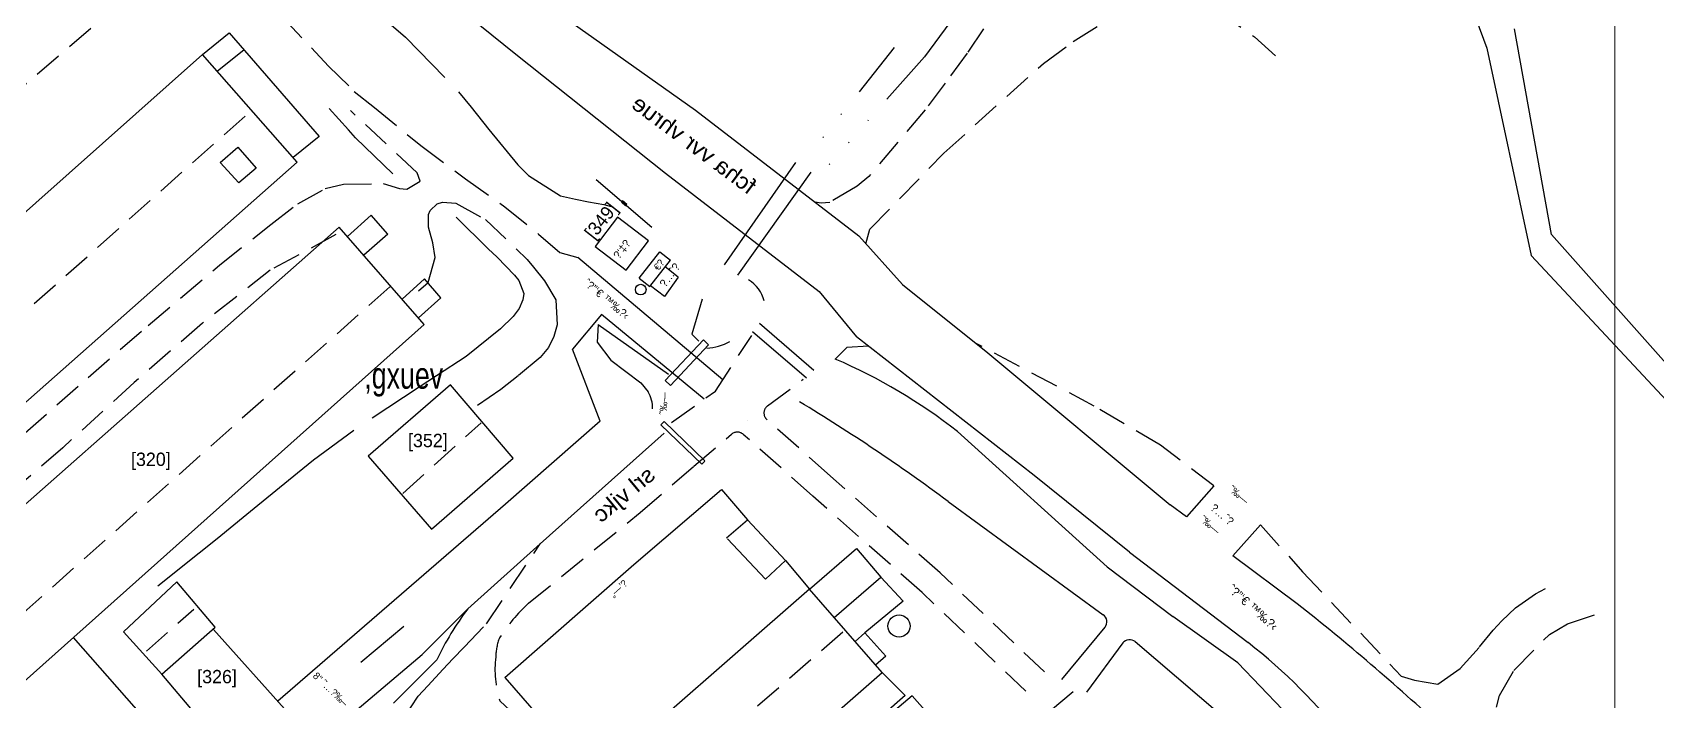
# Model space of a CAD drawing. Header units: millimetres. Extents: x 206768 to 208678, y 737854 to 739416.
# Drawn here: x 207853.4 to 208036.1, y 738189.9 to 738265.2 of the extents above; entities that cross this region are included whole.
import ezdxf
from ezdxf.enums import TextEntityAlignment as Align

# ---------------------------------------------------------------- set-up
doc = ezdxf.new("R2010")
doc.units = ezdxf.units.MM
doc.header["$LTSCALE"] = 0.5
doc.linetypes.add('DIVIDE', pattern=[31.75, 12.7, -6.35, 0, -6.35, 0, -6.35])
doc.linetypes.add('HIDDEN', pattern=[9.524999999999999, 6.35, -3.175])
doc.layers.get('0').update_dxf_attribs({"color": 2})
for name, color, linetype in [('1BATIM', 6, 'Continuous'), ('1GADA', 14, 'Continuous'), ('H-AGRO', 6, 'Continuous'), ('H-MIGDAL', 6, 'Continuous'), ('H-MIVNE', 6, 'Continuous'), ('H-ROOF', 6, 'HIDDEN'), ('H-SCHACHA', 6, 'Continuous'), ('MISPAR', 1, 'Continuous'), ('TEXT', 7, 'Continuous'), ('W-CANAL', 7, 'DIVIDE'), ('W-PIPE', 7, 'Continuous')]:
    doc.layers.add(name, color=color, linetype=linetype)
for name, color, linetype, lineweight in [('1COVER', 7, 'Continuous', 25), ('1DIRT-ROAD', 30, 'HIDDEN', 25), ('1KAV-ASFLT', 7, 'Continuous', 25), ('1PRAT', 12, 'Continuous', 25), ('A-NOTE', 82, 'Continuous', 9), ('R-ROAD', 7, 'Continuous', 25), ('rehovot', 7, 'Continuous', 40)]:
    doc.layers.add(name, color=color, linetype=linetype, lineweight=lineweight)
doc.layers.add('help', color=2, linetype='Continuous', lineweight=9, plot=False)
doc.styles.add('ESD', font='HEBTXT')
doc.styles.add('NR1', font='narkism$.shx')
doc.styles.add('REHOV-BIG', font='gil1.shx', dxfattribs={"height": 1.8})
doc.styles.add('TRHEBTXT', font='hebtxt')

# ---------------------------------------------------------------- blocks, each defined once
blk = doc.blocks.new('ANOT0')
at = {"style": 'TRHEBTXT', "flags": 8}
blk.add_attdef('TEXT', text='', height=1.6, dxfattribs=at).set_placement((0, -1.155555555555556), align=Align.TOP_CENTER)
blk = doc.blocks.new('TR_LOT')
at = {"flags": 8}
blk.add_attdef('LOT', text='', height=3, dxfattribs=at).set_placement((0, 0), align=Align.MIDDLE_CENTER)
blk = doc.blocks.new('ANOT200')
at = {"style": 'TRHEBTXT', "flags": 8}
blk.add_attdef('TEXT', text='', height=1.8, dxfattribs=at).set_placement((0, 0), align=Align.MIDDLE_CENTER)
blk = doc.blocks.new('ANOT203')
at = {"style": 'TRHEBTXT', "flags": 8}
blk.add_attdef('TEXT', text='', height=1.8, dxfattribs=at).set_placement((0, 0), align=Align.MIDDLE_CENTER)
blk = doc.blocks.new('ANOT10')
at = {"style": 'TRHEBTXT', "flags": 8}
blk.add_attdef('TEXT', text='', height=1.6, dxfattribs=at).set_placement((0, -1.155555555555556), align=Align.TOP_CENTER)
blk = doc.blocks.new('PIPE-1')
for p, q in [((0.7495712233940139, 0.1998856595600955), (-0.7495712233940139, 0.1998856595600955)), ((0.7495712233940139, 0.1499142446555197), (-0.7495712233940139, 0.1499142446555197)), ((0.7495712233940139, 0.09994282980915159), (-0.7495712233940139, 0.09994282980915159)), ((0.7495712233940139, 0.04997141490457579), (-0.7495712233940139, 0.04997141490457579)), ((0.7495712233940139, 0), (-0.7495712233940139, 0)), ((0.7495712233940139, -0.04997141490457579), (-0.7495712233940139, -0.04997141490457579)), ((0.7495712233940139, -0.09994282980915159), (-0.7495712233940139, -0.09994282980915159)), ((0.7495712233940139, -0.1499142446555197), (-0.7495712233940139, -0.1499142446555197)), ((0.7495712233940139, -0.1998856595600955), (-0.7495712233940139, -0.1998856595600955))]:
    blk.add_line(p, q)
blk.add_lwpolyline([(-0.7495712233940139, -0.2498570744646713), (0.7495712233940139, -0.2498570744646713), (0.7495712233940139, 0.2498570744646713), (-0.7495712233940139, 0.2498570744646713)], close=True)

msp = doc.modelspace()

# ---------------------------------------------------------------- linework, layer by layer
at = {"layer": '1BATIM'}
for p, q in [((207931.41, 738208.34), (207933.76, 738210.36)), ((207933.76, 738210.36), (207938.03, 738205.8)), ((207931.500079587, 738208.2438025957), (207935.7700795869, 738203.6838025956)), ((207938.03, 738205.8), (207935.7700795869, 738203.6838025956)), ((207940.75, 738202.56), (207946, 738207.13)), ((207946, 738207.13), (207948.76, 738203.9299999999)), ((207943.5080132439, 738199.3885196788), (207948.76, 738203.9299999999)), ((207946.97, 738197.65), (207945.8520898835, 738196.6777529356)), ((207946.97, 738197.65), (207949.31, 738195.02)), ((207949.31, 738195.02), (207948.14, 738194.04))]:
    msp.add_line(p, q, dxfattribs=at)
at = {"layer": '1COVER'}
for p, q in [((207891.457539065, 738244.6304353907), (207888.7608345753, 738242.2454182921)), ((207893.2992082158, 738242.5212719748), (207891.457539065, 738244.6304353907)), ((207893.2992082158, 738242.5212719748), (207890.602503726, 738240.1362548762)), ((207894.9104937262, 738235.20254846), (207897.4471961351, 738237.4667291236)), ((207899.2889375999, 738235.35748289), (207897.4471961351, 738237.4667291236)), ((207896.7522351911, 738233.0933022263), (207899.2889375999, 738235.35748289)), ((207986.21, 738214.2), (207983.14, 738210.71)), ((207988.34, 738206.33), (207991.44, 738209.81))]:
    msp.add_line(p, q, dxfattribs=at)
at = {"layer": '1DIRT-ROAD'}
for p, q in [((207930.16, 738224.85), (207934.25, 738231.12)), ((207936.0132878485, 738223.1884198422), (207940.03, 738226.1799999999)), ((207925.21, 738221.33), (207930.16, 738224.85)), ((207933.8, 738221.54), (207933.8, 738221.54)), ((207943.0842938961, 738215.2931159277), (207935.9461870568, 738221.6390565187)), ((207927.73, 738216.42), (207931.9795693042, 738220.004480204)), ((207941.0957061114, 738213.0468840387), (207933.2887450922, 738219.9874513271)), ((207921.69, 738211.19), (207927.73, 738216.42)), ((207955.426320997, 738204.4125129728), (207943.0842938961, 738215.2931159277)), ((207953.3993074592, 738202.2001568307), (207941.0957061114, 738213.0468840387)), ((207909.13, 738200.99), (207921.69, 738211.19)), ((207967.1443203114, 738193.256361585), (207955.4404446161, 738204.3995725757)), ((207965.0756796885, 738191.083638415), (207953.4134310783, 738202.1872164336)), ((207905.92, 738190.02), (207915.06, 738181.42))]:
    msp.add_line(p, q, dxfattribs=at)
for points in [[(207868.8, 738268.5), (207863.79, 738268.33), (207859.91, 738265.64), (207851.51, 738258.45), (207850, 738256.9750683059)], [(207947.0811482799, 738241.4248772241), (207947.52, 738243.05), (207955.84, 738251.61), (207967.03, 738261.69), (207970.39, 738264.17), (207974.37, 738266.65), (207978.36, 738268.22), (207982.78, 738268.74), (207985.56, 738268.24), (207986.68, 738267.64), (207990.77, 738264.69), (207994.03, 738261.8)], [(207881.47, 738266.91), (207886.66, 738261.42), (207889.54, 738258.57), (207891.82, 738256.75), (207897.02, 738252.47), (207902.03, 738248.74), (207906.48, 738245.58), (207910.26, 738242.5), (207912.64, 738240.46), (207914.6923502221, 738239.8785808574)], [(207960.31, 738265.61), (207958.48, 738262.87), (207955.99, 738259.48), (207953.73, 738256.5), (207947.41, 738249), (207946.1, 738247.89), (207943.02, 738246.08), (207942.04, 738245.99), (207941.3635680891, 738246.1027386519)], [(207892.79, 738248.19), (207894.62, 738247.66), (207895.45, 738247.58), (207896.95, 738248.48), (207896.63, 738249.42), (207889.12, 738256.4)], [(207850, 738217.7800892858), (207852.54, 738220.15), (207859.62, 738226.4), (207866.36, 738232.24), (207874.39, 738239.02), (207880.15, 738243.61), (207883.2, 738245.92), (207886.25, 738247.63), (207888.32, 738248.12), (207892.79, 738248.19)], [(207896.75, 738236.13), (207897.85, 738237.05), (207898.64, 738239.87), (207898.37, 738241.53), (207897.87, 738243.29), (207897.87, 738244.73), (207898.07, 738245.18), (207898.85, 738245.9), (207899.47, 738246.12), (207900.97, 738245.99), (207904.29, 738244.16), (207909, 738239.67), (207909.7, 738238.81), (207910.92, 738237.25), (207912.2, 738235.11), (207912.37, 738232.29), (207911.99, 738231.01), (207911.38, 738229.74), (207910.44, 738228.63), (207907.96, 738226.56), (207906.02, 738225.03), (207902.7313817824, 738222.803331415)], [(207887.48, 738242.45), (207880.07, 738238.44), (207872.48, 738232.49), (207864.79, 738225.82), (207856.76, 738218.48), (207850, 738212.6144289694)], [(207947.3696779965, 738229.9002814848), (207944.93, 738229.76), (207943.6199999998, 738228.4600000003)], [(207986.21, 738214.2), (207980.21, 738218.76), (207972.76, 738223.16), (207959.4104445213, 738230.25678687)], [(207991.45, 738209.82), (207996.17, 738204.53), (208007.28, 738192.78), (208008.77, 738192.35), (208011.39, 738191.9), (208013.92, 738193.66), (208016.09, 738196.07), (208017.6, 738197.97), (208018.59, 738199.02), (208020.12, 738200.49), (208022.38, 738202.04), (208023.5, 738202.63)], [(207850, 738154.4282866044), (207853.04, 738157.08), (207858.47, 738161.75), (207864.45, 738166.74), (207871.05, 738172.1), (207876.88, 738176.86), (207880.46, 738179.85), (207882.81, 738181.79), (207885.25, 738183.77), (207890.73, 738185.35), (207891.58, 738185.2), (207893.12, 738185.62), (207893.85, 738186.42), (207895.16, 738188.12), (207896.72, 738190.52), (207897.81, 738191.69), (207899.53, 738193.56), (207900.63, 738194.74), (207901.91, 738196.03), (207904.41, 738198.68), (207910.45, 738207.67)], [(208023.6650932529, 738175.101555454), (208020.74, 738178.59), (208019.11, 738181.72), (208018.45, 738184), (208018.2, 738185.96), (208017.99, 738189.3), (208018.33, 738190.61), (208019.95, 738193.44), (208023.94, 738197.49), (208025.99, 738198.66), (208029.46, 738199.85)]]:
    msp.add_lwpolyline(points, dxfattribs=at)
for centre, radius, start, end in [((207936.6106068508, 738222.3864160957), 1, 126.6781256675849, 228.3621710421006), ((207932.6243252982, 738219.2400917502), 1, 48.36217104085431, 130.1473831983988), ((207955.0956711789, 738204.0374520473), 0.5, 46.4057492568158, 48.60093409996028), ((207953.0686576411, 738201.8250959052), 0.5, 46.4057492568158, 48.60093409179679), ((207923.0171623736, 738186.0408999115), 20.40413860570626, 132.8909518511984, 147.1799180900495), ((207911.7076552835, 738194.8435975731), 6.258559828268834, 158.8672134888667, 179.025861558473), ((207916.8315393751, 738193.5476518266), 11.46760737672488, 172.9758450513891, 197.9157878548882)]:
    msp.add_arc(centre, radius, start, end, dxfattribs=at)
at = {"layer": '1GADA'}
for p, q in [((208008.333741348, 738287.052088182), (208016.8943156237, 738263.4161437736)), ((208024.1787412233, 738242.4794667765), (208020.0241892535, 738265.6017308942)), ((208016.8943156237, 738263.4161437736), (208021.8750512469, 738240.1075450887)), ((208040.3227196152, 738224.2713103162), (208024.1787412233, 738242.4794667765)), ((208021.8750512469, 738240.1075450887), (208038.6785474744, 738222.1155742537)), ((207928.67, 738235.1799999999), (207927.5, 738231.26)), ((207916.98, 738232.36), (207916.84, 738230.36)), ((207916.98, 738232.36), (207924.88, 738226.75)), ((207916.84, 738230.36), (207918.39, 738228.33)), ((207927.5, 738231.26), (207928.28, 738230.46)), ((207918.39, 738228.33), (207921.78, 738225.79)), ((207921.78, 738225.79), (207922.58, 738224.77)), ((207924.39, 738220.13), (207910.45, 738207.67)), ((207974.22, 738205.08), (207957.37, 738220.29)), ((207956.31, 738212.45), (207973.770170612, 738199.7018174242)), ((207910.45, 738207.67), (207902.2999999999, 738200.35)), ((207974.22, 738205.08), (207981.58, 738199.49)), ((207897.17, 738195.21), (207902.2999999999, 738200.35)), ((207890.26, 738194.35), (207895.11, 738198.41)), ((207988.9, 738194.29), (207981.58, 738199.49)), ((207969.11, 738192.4), (207973.9654800738, 738198.2969446501)), ((207977.3674814147, 738196.6675596061), (207989.25, 738186.51)), ((207889.38, 738188.61), (207897.17, 738195.21)), ((207975.9531872434, 738196.5221915466), (207971.89, 738191)), ((207893.97, 738189.75), (207898.81, 738194.62)), ((207988.9, 738194.29), (207996.45, 738186.41))]:
    msp.add_line(p, q, dxfattribs=at)
for centre, radius, start, end in [((207931.9095131615, 738234.0442132051), 3.848512012881342, 14.22639060378703, 59.20201534927291), ((207928.6299856425, 738236.5177168222), 6.859007715931391, 274.5156090496965, 297.4329405875062), ((207919.3170847376, 738171.9029883894), 61.55751174793863, 51.81748768802468, 66.74648909071584), ((207919.8305708702, 738223.028898664), 3.254350073625909, 356.848738532128, 32.34441252026214), ((207827.6205638281, 738038.7153000261), 216.2052657945009, 53.47176946185049, 58.80022650079209), ((207929.2644290032, 738179.9988032767), 33.78241612932452, 142.9565989022832, 154.354298903348), ((207973.1695258193, 738198.9023014249), 1, 322.7454805039405, 53.08390851114149), ((207976.7322461992, 738195.8952408759), 1, 50.56256786012307, 141.1744948529235)]:
    msp.add_arc(centre, radius, start, end, dxfattribs=at)
at = {"layer": '1KAV-ASFLT'}
for p, q in [((207892.86, 738274.75), (207907.69, 738262.7699999999)), ((207911.34, 738268.1799999999), (207927.92, 738256.44)), ((207907.69, 738262.7699999999), (207924.54, 738249.3699999999)), ((207927.92, 738256.44), (207946.27, 738242.33)), ((207924.54, 738249.3699999999), (207941.83, 738236.0499999999)), ((207946.27, 738242.33), (207951.19, 738236.84)), ((207930.9845399466, 738226.1140257862), (207914.6923502221, 738239.8785808574)), ((207951.19, 738236.84), (207960.78, 738229.16)), ((207941.83, 738236.0499999999), (207946, 738230.97)), ((207917.3358322168, 738233.4566358214), (207914.0761806269, 738229.5611284852)), ((207928.8935940358, 738223.9494446476), (207917.3358322168, 738233.4566358214)), ((207917.19, 738221.46), (207914.0761806269, 738229.5611284854)), ((207966, 738215.35), (207946, 738230.97)), ((207960.78, 738229.16), (207981.3, 738212.06)), ((207917.19, 738221.46), (207906.55, 738212.15)), ((207976.72, 738206.74), (207966, 738215.35)), ((207906.55, 738212.15), (207880.95, 738189.96)), ((207983.14, 738210.71), (207981.3, 738212.06)), ((207976.72, 738206.74), (207990.06, 738196.56)), ((207995.59, 738200.9299999999), (207988.34, 738206.33))]:
    msp.add_line(p, q, dxfattribs=at)
for centre, radius, start, end in [((207826.9989419222, 737987.7054211074), 271.8228575889514, 47.14729639632228, 51.66750653574125), ((207951.1726995929, 738146.7576315802), 63.18621711398848, 37.81755396643371, 52.01613039241901)]:
    msp.add_arc(centre, radius, start, end, dxfattribs=at)
at = {"layer": '1PRAT'}
for p, q in [((207931.19, 738239.0700000001), (207939.2132720552, 738250.5667914266)), ((207940.8739750907, 738249.4720493759), (207932.62, 738237.9)), ((207921.59, 738237.54), (207923.89, 738240.51)), ((207923.89, 738240.51), (207925.0905317166, 738239.5802953036)), ((207922.7905317166, 738236.6102953036), (207925.0905317166, 738239.5802953036)), ((207925.98, 738237.65), (207924.5019849662, 738238.8203023258)), ((207921.59, 738237.54), (207922.7905317166, 738236.6102953036)), ((207925.98, 738237.65), (207924.42, 738235.51)), ((207924.42, 738235.51), (207922.86, 738236.7)), ((207940.4103960767, 738226.2981581567), (207934.3275781265, 738231.5216573806)), ((207941.2231955609, 738227.181916326), (207935.102154238, 738232.4382391126)), ((207928.80806588, 738230.6134492084), (207924.51806588, 738226.0334492085)), ((207929.39193412, 738230.0665507915), (207925.10193412, 738225.4865507915)), ((207928.80806588, 738230.6134492084), (207929.39193412, 738230.0665507915)), ((207924.51806588, 738226.0334492085), (207925.10193412, 738225.4865507915)), ((207924.026183774, 738221.0703116042), (207924.373816226, 738221.4296883958)), ((207928.616183774, 738216.6303116041), (207924.026183774, 738221.0703116042)), ((207928.963816226, 738216.9896883958), (207924.373816226, 738221.4296883958)), ((207928.6128317742, 738216.6336157044), (207928.9671682258, 738216.9863842956)), ((207920.98, 738205.36), (207930.82, 738213.77)), ((207930.82, 738213.77), (207933.76, 738210.36)), ((207938.03, 738205.8), (207940.75, 738202.56)), ((207906.48, 738192.64), (207920.98, 738205.36)), ((207951.26, 738201.23), (207948.76, 738203.9299999999)), ((207951.26, 738201.23), (207946.97, 738197.65)), ((207870.97, 738182.35), (207857.9624857583, 738197.1303913884)), ((207948.92, 738193.21), (207951.48, 738190.61)), ((207906.48, 738192.64), (207916.4, 738181.26)), ((207951.48, 738190.61), (207946.63440612, 738186.3361861977))]:
    msp.add_line(p, q, dxfattribs=at)
for centre, radius in [((207921.75, 738236.27, 10.24), 0.6), ((207950.8, 738198.42, 10.29), 1.25)]:
    msp.add_circle(centre, radius, dxfattribs=at)
at = {"layer": 'H-AGRO'}
for p, q in [((207872.47, 738262.73), (207850, 738242.7007891183)), ((207883.12, 738250.61), (207872.47, 738262.7299999999)), ((207887.84, 738243.3), (207850, 738209.8335792779)), ((207897.41, 738232.34), (207887.84, 738243.3)), ((207850, 738190.0233274197), (207897.41, 738232.34))]:
    msp.add_line(p, q, dxfattribs=at)
for points in [[(207850, 738221.2970433944), (207883.12, 738250.61)], [(207898.23, 738209.33), (207907.42, 738217.31), (207900.37, 738225.57), (207891.1, 738217.53), (207898.23, 738209.33)], [(207863.58, 738197.79), (207867.9, 738193), (207873.88, 738198.28), (207869.59, 738203.39), (207863.58, 738197.79)], [(207915.96, 738180.89), (207918.8, 738177.49), (207919.24, 738177.87), (207921.67, 738175.1), (207921.21, 738174.74), (207924.09, 738171.49), (207948.92, 738193.21), (207940.73, 738202.56), (207915.96, 738180.89)], [(207956.17, 738175.21), (207961.65, 738179.95), (207952.26, 738190.57), (207946.9, 738186.04), (207956.17, 738175.21)]]:
    msp.add_lwpolyline(points, dxfattribs=at)
at = {"layer": 'H-MIGDAL'}
msp.add_lwpolyline([(207874.45, 738250.56), (207876.46, 738252.31), (207878.52, 738249.93), (207876.56, 738248.29), (207874.45, 738250.56)], dxfattribs=at)
at = {"layer": 'H-MIVNE'}
for p, q in [((207919.1495826601, 738244.43253805), (207916.6256427739, 738241.1273998905)), ((207922.6393644288, 738241.7675414357), (207919.1495826601, 738244.43253805)), ((207916.6256427739, 738241.1273998905), (207920.1153564387, 738238.4624511346)), ((207920.1153564387, 738238.4624511346), (207922.6393644288, 738241.7675414357))]:
    msp.add_line(p, q, dxfattribs=at)
at = {"layer": 'H-ROOF'}
for points in [[(207850, 738231.5263638129), (207877.94, 738256.38)], [(207893.55, 738236.59), (207850, 738197.8213515655)], [(207895.01, 738213.32), (207903.8, 738221.3)], [(207866.16, 738195.58), (207871.49, 738200.34)], [(207944.48, 738197.73), (207920.2597798698, 738176.7075348807)]]:
    msp.add_lwpolyline(points, dxfattribs=at)
at = {"layer": 'H-SCHACHA'}
for p, q in [((207872.47, 738262.7299999999), (207875.4875960355, 738265.1688789875)), ((207875.4875960355, 738265.1688789875), (207885.58, 738253.51)), ((207874.1369944683, 738260.8329133374), (207877.14, 738263.26)), ((207885.58, 738253.51), (207882.651596015, 738251.1430569295))]:
    msp.add_line(p, q, dxfattribs=at)
msp.add_lwpolyline([(207873.7, 738198.03), (207881.7, 738189.12), (207875.66, 738183.82), (207867.9, 738193)], dxfattribs=at)
at = {"layer": 'help', "elevation": 8.36}
msp.add_lwpolyline([(207832.8562545967, 738308.2145111072), (208031.3062545967, 738308.2145111072), (208031.3062545967, 738027.5495111073), (207832.8562545967, 738027.5495111073)], close=True, dxfattribs=at)
at = {"layer": 'R-ROAD'}
msp.add_line((207929.31, 738251.83), (207929.31, 738251.83), dxfattribs=at)
at = {"layer": 'W-CANAL'}
msp.add_line((207970.38, 738191.01, 9.89), (207962.92, 738184.81), dxfattribs=at)
for points in [[(207976.01, 738295.96), (207960.2, 738276.12), (207940.68, 738251.4)], [(207977.57, 738294.57), (207966.11, 738279.22), (207953.65, 738262.46), (207942.94, 738250.33)], [(207865.22, 738293.25), (207872.11, 738285.14), (207879.1, 738277.61), (207886.88, 738271.59), (207889.78, 738269.21), (207892.12, 738267.42), (207895.31, 738264.68), (207901.28, 738258.5), (207902.69, 738256.8), (207904.68, 738254.29), (207907.95, 738250.29), (207909.13, 738249.09), (207912.72, 738246.83), (207914.43, 738246.46), (207915.89, 738246.13), (207917.6, 738245.83), (207918.43, 738245.6)], [(207893.86, 738249.31), (207889.69, 738253.34), (207888.89, 738254.25), (207886.72, 738256.63)], [(207901, 738244.4), (207904.6, 738240.84), (207905.61, 738239.92), (207907.56, 738237.91), (207908.06, 738237.28), (207908.61, 738235.83), (207908.51, 738235.11), (207908.08, 738234.15), (207907.4, 738233.25), (207905.99, 738231.87), (207902.13, 738228.76), (207898.78, 738226.57), (207896.84, 738225.31), (207889.48, 738220.43), (207884.97, 738217.07), (207883.14, 738215.61), (207878.28, 738211.64), (207877.47, 738210.97), (207874.11, 738208.23), (207872.11, 738206.63), (207867.44, 738202.92)]]:
    msp.add_lwpolyline(points, dxfattribs=at)
at = {"layer": 'W-PIPE'}
msp.add_lwpolyline([(207916.76, 738248.64), (207923, 738243.29)], dxfattribs=at)

# ---------------------------------------------------------------- block references
at = {"layer": 'MISPAR'}
ref = msp.add_blockref('TR_LOT', (207915.4085449064, 738244.3986062862), dxfattribs=dict(at, xscale=0.5, yscale=0.5, zscale=0.5))
ref.add_attrib('LOT', '[349]', dxfattribs={"layer": '0', "height": 1.5, "rotation": 51.72476163809348, "flags": 8}).set_placement((207917.2871411297, 738244.0379234116), align=Align.MIDDLE_CENTER)
ref = msp.add_blockref('TR_LOT', (207894.435549822, 738216.6969275435), dxfattribs=dict(at, xscale=0.5, yscale=0.5, zscale=0.5))
ref.add_attrib('LOT', '[352]', dxfattribs={"layer": '0', "height": 1.5, "flags": 8}).set_placement((207897.8170283074, 738219.2938418947), align=Align.MIDDLE_CENTER)
ref = msp.add_blockref('TR_LOT', (207869.5294637683, 738224.3223784659), dxfattribs=dict(at, xscale=0.5, yscale=0.5, zscale=0.5))
ref.add_attrib('LOT', '[320]', dxfattribs={"layer": '0', "height": 1.5, "flags": 8}).set_placement((207866.6682046136, 738217.1808669324), align=Align.MIDDLE_CENTER)
ref = msp.add_blockref('TR_LOT', (207871.8540364965, 738193.1574982072), dxfattribs=dict(at, xscale=0.5, yscale=0.5, zscale=0.5))
ref.add_attrib('LOT', '[326]', dxfattribs={"layer": '0', "height": 1.5, "flags": 8}).set_placement((207874.1090335437, 738192.7353708419), align=Align.MIDDLE_CENTER)
at = {"layer": 'TEXT'}
ref = msp.add_blockref('ANOT200', (207920.7087415378, 738239.2394658442), dxfattribs=dict(at, xscale=0.5000000000299201, yscale=0.5, zscale=0.5, rotation=52.63200727779603))
ref.add_attrib('TEXT', '\x8f‘‡\x8e', dxfattribs={"layer": '0', "height": 0.9, "rotation": 52.63200727242246, "style": 'TRHEBTXT', "flags": 8}).set_placement((207919.6399184858, 738240.8148547044), align=Align.MIDDLE_CENTER)
ref = msp.add_blockref('ANOT0', (207924.7350043815, 738239.1212013101), dxfattribs=dict(at, xscale=0.500000000017494, yscale=0.5, zscale=0.5, rotation=52.24541355939182))
ref.add_attrib('TEXT', '€\x9a', dxfattribs={"layer": '0', "height": 0.8000000000000002, "rotation": 52.24541356071023, "style": 'TRHEBTXT', "flags": 8}).set_placement((207923.4919813531, 738239.2997902053), align=Align.TOP_CENTER)
ref = msp.add_blockref('ANOT200', (207924.9764123432, 738236.273283599), dxfattribs=dict(at, xscale=0.5000000000070255, yscale=0.5, zscale=0.5, rotation=53.90900001113565))
ref.add_attrib('TEXT', '\x8f…ˆ\x81', dxfattribs={"layer": '0', "height": 0.9, "rotation": 53.90900001248315, "style": 'TRHEBTXT', "flags": 8}).set_placement((207925.0273114921, 738237.8994889951), align=Align.MIDDLE_CENTER)
ref = msp.add_blockref('ANOT203', (207918.8340849046, 738236.3794112495), dxfattribs=dict(at, xscale=0.5000000000178579, yscale=0.5, zscale=0.5, rotation=319.80700230565))
ref.add_attrib('TEXT', 'ˆ\x8c”‘€ ™‰\x81‹', dxfattribs={"layer": '0', "height": 0.9, "rotation": 319.8070023045739, "style": 'TRHEBTXT', "flags": 8}).set_placement((207917.9179474843, 738235.2105764615), align=Align.MIDDLE_CENTER)
ref = msp.add_blockref('ANOT10', (207923.8357679374, 738222.7383545863), dxfattribs=dict(at, xscale=0.5, yscale=0.5, zscale=0.5))
ref.add_attrib('TEXT', '˜‰—', dxfattribs={"layer": '0', "height": 0.8000000000000002, "rotation": 87.15161496233449, "style": 'TRHEBTXT', "flags": 8}).set_placement((207923.9340304124, 738223.4984908113), align=Align.TOP_CENTER)
ref = msp.add_blockref('ANOT10', (207988.1910146299, 738212.2760412516), dxfattribs=dict(at, xscale=0.4999999999716053, yscale=0.5, zscale=0.5, rotation=319.9903008024747))
ref.add_attrib('TEXT', '˜‰—', dxfattribs={"layer": '0', "height": 0.8000000000000002, "rotation": 319.9903007973658, "style": 'TRHEBTXT', "flags": 8}).set_placement((207989.2790737749, 738213.4808909703), align=Align.TOP_CENTER)
ref = msp.add_blockref('ANOT200', (207988.2933910983, 738212.1901076578), dxfattribs=dict(at, xscale=0.4999999999716053, yscale=0.5, zscale=0.5, rotation=319.9903008024747))
ref.add_attrib('TEXT', '\x8f…ˆ\x81', dxfattribs={"layer": '0', "height": 0.9, "rotation": 319.9903007973658, "style": 'TRHEBTXT', "flags": 8}).set_placement((207987.1376685012, 738210.9711152986), align=Align.MIDDLE_CENTER)
ref = msp.add_blockref('ANOT10', (207984.7799222029, 738209.3286809137), dxfattribs=dict(at, xscale=0.4999999999805508, yscale=0.5, zscale=0.5, rotation=319.8923070745581))
ref.add_attrib('TEXT', '˜‰—', dxfattribs={"layer": '0', "height": 0.8000000000000002, "rotation": 319.8923070683824, "style": 'TRHEBTXT', "flags": 8}).set_placement((207986.0576005857, 738210.0906396974), align=Align.TOP_CENTER)
at = {"layer": 'TEXT', "xscale": 0.500000000018395, "yscale": 0.5, "zscale": 0.5, "rotation": 41.25857876910064}
msp.add_blockref('ANOT0', (207918.5990053336, 738203.3813360339), dxfattribs=at).add_auto_attribs({'TEXT': '„—’\x8e'})
at = {"layer": 'TEXT'}
ref = msp.add_blockref('ANOT0', (207886.3308322998, 738191.3373167533), dxfattribs=dict(at, xscale=0.4999999999832207, yscale=0.5, zscale=0.5, rotation=316.2825270852086))
ref.add_attrib('TEXT', '8" ˜…\x90‰–', dxfattribs={"layer": '0', "height": 0.8000000000000002, "rotation": 316.282527086361, "style": 'TRHEBTXT', "flags": 8}).set_placement((207887.1611566113, 738191.5994947617), align=Align.TOP_CENTER)
at = {"layer": 'W-PIPE', "color": 1, "xscale": 0.4000000059614218, "yscale": 0.4000000059604645, "zscale": 0.4000000059604645, "rotation": 319.3926086424189}
msp.add_blockref('PIPE-1', (207919.88, 738245.97), dxfattribs=at)

# ---------------------------------------------------------------- texts
at = {"layer": 'A-NOTE', "style": 'NR1', "width": 0.75}
msp.add_text(',gxuev', height=3, dxfattribs=at).set_placement((207890.6699288566, 738225.1236641979))
at = {"layer": 'rehovot', "ltscale": 2, "style": 'REHOV-BIG', "text_generation_flag": 2, "width": 1.1}
for s, rotation, p in [('fcha vvr vhrue', 683.2488388872684, (207933.8862599572, 738246.8887524299)), ('srl vjkc', 2199.666161970525, (207923.5228512108, 738215.1413238639))]:
    msp.add_text(s, height=1.8, rotation=rotation, dxfattribs=at).set_placement(p)
at = {"layer": 'TEXT', "style": 'ESD'}
msp.add_text('ˆ\x8c”‘€ ™‰\x81‹', height=1, rotation=318.3856562101817, dxfattribs=at).set_placement((207987.6816836792, 738202.4357621237))

doc.saveas('drawing.dxf')
